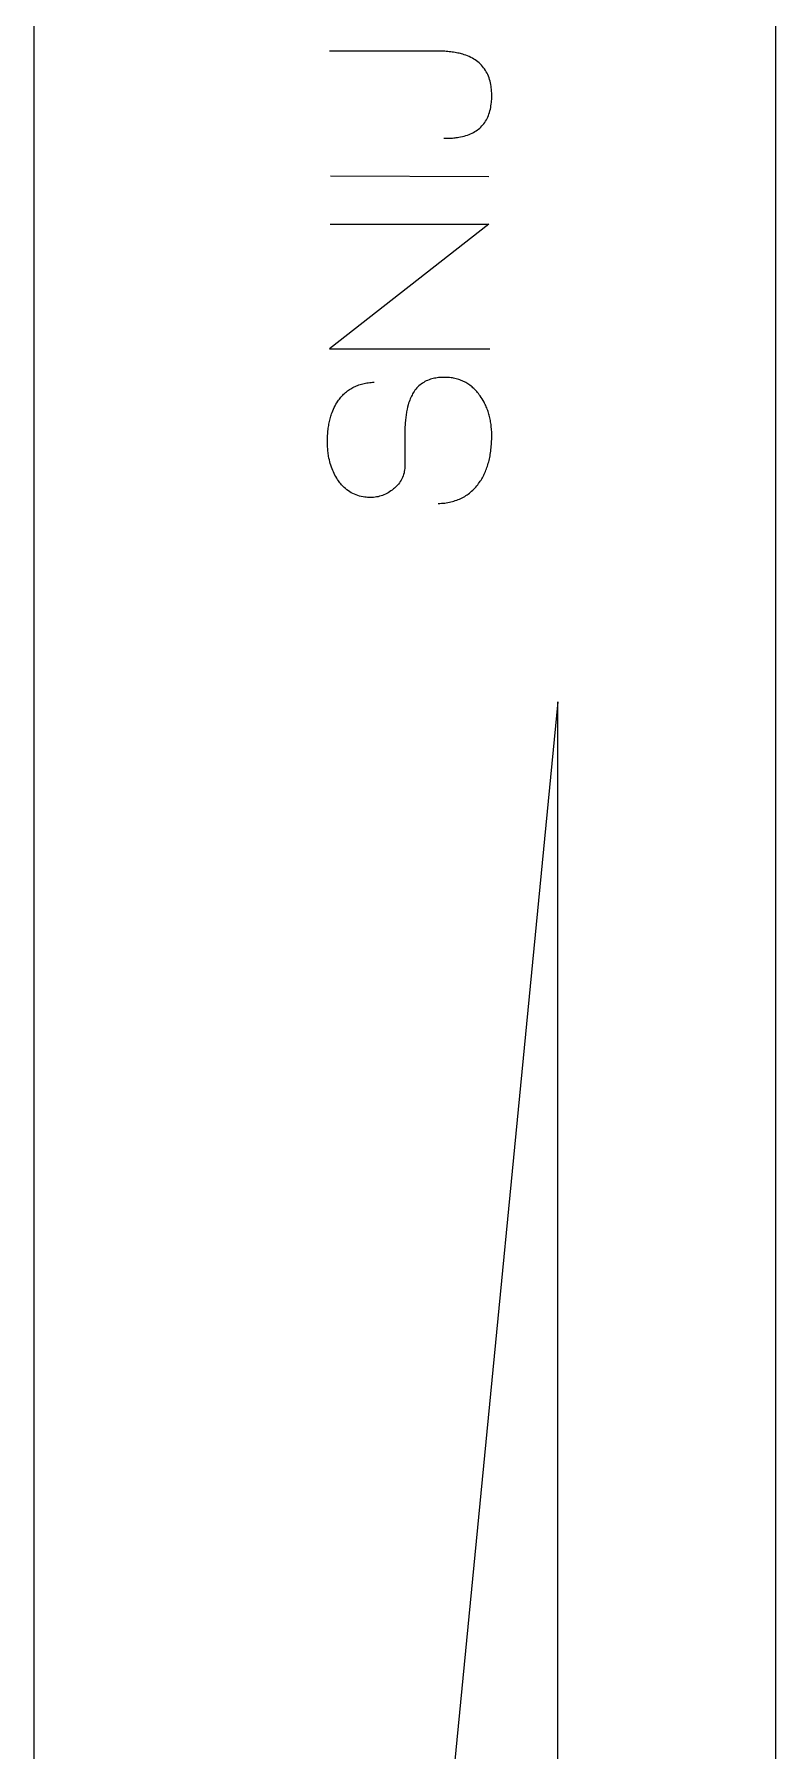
# Model space of a CAD drawing. Extents: x -180 to 180, y -173 to 173.
# Drawn here: x 135.28 to 150.28, y -137.61 to -102.87 of the extents above; entities that cross this region are included whole.
import ezdxf

# ---------------------------------------------------------------- set-up
doc = ezdxf.new("R2010")
doc.units = 0
doc.header["$MEASUREMENT"] = 0
doc.layers.get('0').update_dxf_attribs({"linetype": 'CONTINUOUS'})

msp = doc.modelspace()

# ---------------------------------------------------------------- linework, layer by layer
for p, q in [((135.284, -103.729), (135.284, -54.189)), ((150.284, -91.076), (150.284, -103.729)), ((143.489, -103.214), (141.254, -103.213)), ((143.522, -103.214), (143.489, -103.214)), ((143.555, -103.215), (143.522, -103.214)), ((143.587, -103.217), (143.555, -103.215)), ((143.618, -103.219), (143.587, -103.217)), ((143.649, -103.221), (143.618, -103.219)), ((143.68, -103.224), (143.649, -103.221)), ((143.71, -103.227), (143.68, -103.224)), ((143.739, -103.231), (143.71, -103.227)), ((143.768, -103.235), (143.739, -103.231)), ((143.796, -103.24), (143.768, -103.235)), ((143.824, -103.245), (143.796, -103.24)), ((143.851, -103.251), (143.824, -103.245)), ((143.878, -103.257), (143.851, -103.251)), ((143.904, -103.263), (143.878, -103.257)), ((143.93, -103.27), (143.904, -103.263)), ((143.955, -103.277), (143.93, -103.27)), ((143.98, -103.285), (143.955, -103.277)), ((144.015, -103.297), (143.98, -103.285)), ((144.05, -103.31), (144.015, -103.297)), ((144.084, -103.325), (144.05, -103.31)), ((144.116, -103.34), (144.084, -103.325)), ((144.147, -103.357), (144.116, -103.34)), ((144.177, -103.374), (144.147, -103.357)), ((144.206, -103.392), (144.177, -103.374)), ((144.234, -103.411), (144.206, -103.392)), ((144.26, -103.432), (144.234, -103.411)), ((144.285, -103.453), (144.26, -103.432)), ((144.309, -103.475), (144.285, -103.453)), ((144.332, -103.499), (144.309, -103.475)), ((144.354, -103.523), (144.332, -103.499)), ((144.374, -103.548), (144.354, -103.523)), ((135.284, -153.27), (135.284, -103.729)), ((144.393, -103.574), (144.374, -103.548)), ((144.412, -103.602), (144.393, -103.574)), ((144.428, -103.63), (144.412, -103.602)), ((144.444, -103.659), (144.428, -103.63)), ((144.459, -103.689), (144.444, -103.659)), ((144.472, -103.72), (144.459, -103.689)), ((144.484, -103.753), (144.472, -103.72)), ((144.495, -103.786), (144.484, -103.753)), ((144.505, -103.82), (144.495, -103.786)), ((144.513, -103.855), (144.505, -103.82)), ((144.521, -103.891), (144.513, -103.855)), ((150.284, -103.729), (150.284, -116.382)), ((144.527, -103.928), (144.521, -103.891)), ((144.53, -103.954), (144.527, -103.928)), ((144.533, -103.98), (144.53, -103.954)), ((144.535, -104.006), (144.533, -103.98)), ((144.534, -104.247), (144.536, -104.221)), ((144.537, -104.032), (144.535, -104.006)), ((144.536, -104.221), (144.538, -104.195)), ((144.539, -104.059), (144.537, -104.032)), ((144.538, -104.195), (144.539, -104.169)), ((144.539, -104.087), (144.539, -104.059)), ((144.54, -104.115), (144.539, -104.087)), ((144.539, -104.142), (144.54, -104.115)), ((144.539, -104.169), (144.539, -104.142)), ((144.445, -104.577), (144.458, -104.549)), ((144.458, -104.549), (144.471, -104.519)), ((144.471, -104.519), (144.483, -104.488)), ((144.483, -104.488), (144.493, -104.457)), ((144.493, -104.457), (144.503, -104.424)), ((144.503, -104.424), (144.511, -104.391)), ((144.511, -104.391), (144.518, -104.356)), ((144.518, -104.356), (144.524, -104.321)), ((144.524, -104.321), (144.53, -104.284)), ((144.53, -104.284), (144.534, -104.247)), ((144.016, -104.923), (144.048, -104.912)), ((144.048, -104.912), (144.08, -104.9)), ((144.08, -104.9), (144.111, -104.888)), ((144.111, -104.888), (144.141, -104.874)), ((144.141, -104.874), (144.169, -104.859)), ((144.169, -104.859), (144.197, -104.843)), ((144.197, -104.843), (144.224, -104.827)), ((144.224, -104.827), (144.249, -104.809)), ((144.249, -104.809), (144.273, -104.79)), ((144.273, -104.79), (144.297, -104.77)), ((144.297, -104.77), (144.319, -104.75)), ((144.319, -104.75), (144.34, -104.728)), ((144.34, -104.728), (144.36, -104.705)), ((144.36, -104.705), (144.379, -104.682)), ((144.379, -104.682), (144.397, -104.657)), ((144.397, -104.657), (144.414, -104.631)), ((144.414, -104.631), (144.43, -104.605)), ((144.43, -104.605), (144.445, -104.577)), ((143.568, -104.977), (143.598, -104.978)), ((143.598, -104.978), (143.628, -104.977)), ((143.628, -104.977), (143.657, -104.977)), ((143.657, -104.977), (143.686, -104.976)), ((143.686, -104.976), (143.714, -104.974)), ((143.714, -104.974), (143.742, -104.973)), ((143.742, -104.973), (143.769, -104.97)), ((143.769, -104.97), (143.796, -104.968)), ((143.796, -104.968), (143.822, -104.964)), ((143.822, -104.964), (143.848, -104.961)), ((143.848, -104.961), (143.873, -104.957)), ((143.873, -104.957), (143.91, -104.95)), ((143.91, -104.95), (143.947, -104.942)), ((143.947, -104.942), (143.982, -104.933)), ((143.982, -104.933), (144.016, -104.923)), ((141.274, -105.74), (144.481, -105.751)), ((144.481, -106.715), (141.254, -109.241)), ((141.271, -106.715), (144.481, -106.715)), ((141.254, -109.241), (144.501, -109.241)), ((141.562, -110.142), (141.581, -110.124)), ((141.581, -110.124), (141.601, -110.108)), ((141.601, -110.108), (141.621, -110.092)), ((141.621, -110.092), (141.642, -110.077)), ((141.642, -110.077), (141.663, -110.063)), ((141.663, -110.063), (141.685, -110.049)), ((141.685, -110.049), (141.707, -110.036)), ((141.707, -110.036), (141.73, -110.023)), ((141.73, -110.023), (141.753, -110.011)), ((141.753, -110.011), (141.777, -110)), ((141.777, -110), (141.801, -109.99)), ((141.801, -109.99), (141.826, -109.98)), ((141.826, -109.98), (141.851, -109.971)), ((141.851, -109.971), (141.877, -109.962)), ((141.877, -109.962), (141.903, -109.954)), ((141.903, -109.954), (141.93, -109.947)), ((141.93, -109.947), (141.957, -109.94)), ((141.957, -109.94), (141.984, -109.935)), ((141.984, -109.935), (142.012, -109.929)), ((142.012, -109.929), (142.041, -109.925)), ((142.041, -109.925), (142.07, -109.921)), ((142.07, -109.921), (142.099, -109.918)), ((142.099, -109.918), (142.129, -109.915)), ((142.129, -109.915), (142.16, -109.913)), ((142.951, -110.129), (142.938, -110.151)), ((142.968, -110.103), (142.951, -110.129)), ((142.986, -110.077), (142.968, -110.103)), ((143.005, -110.053), (142.986, -110.077)), ((143.025, -110.031), (143.005, -110.053)), ((143.046, -110.009), (143.025, -110.031)), ((143.067, -109.988), (143.046, -110.009)), ((143.09, -109.969), (143.067, -109.988)), ((143.113, -109.951), (143.09, -109.969)), ((143.137, -109.933), (143.113, -109.951)), ((143.162, -109.918), (143.137, -109.933)), ((143.188, -109.903), (143.162, -109.918)), ((143.215, -109.889), (143.188, -109.903)), ((143.242, -109.877), (143.215, -109.889)), ((143.271, -109.866), (143.242, -109.877)), ((143.3, -109.855), (143.271, -109.866)), ((143.33, -109.846), (143.3, -109.855)), ((143.355, -109.84), (143.33, -109.846)), ((143.38, -109.835), (143.355, -109.84)), ((143.406, -109.83), (143.38, -109.835)), ((143.433, -109.826), (143.406, -109.83)), ((143.46, -109.822), (143.433, -109.826)), ((143.488, -109.82), (143.46, -109.822)), ((143.516, -109.818), (143.488, -109.82)), ((143.544, -109.817), (143.516, -109.818)), ((143.574, -109.816), (143.544, -109.817)), ((143.603, -109.817), (143.574, -109.816)), ((143.631, -109.818), (143.603, -109.817)), ((143.659, -109.82), (143.631, -109.818)), ((143.687, -109.822), (143.659, -109.82)), ((143.715, -109.825), (143.687, -109.822)), ((143.742, -109.829), (143.715, -109.825)), ((143.768, -109.834), (143.742, -109.829)), ((143.794, -109.84), (143.768, -109.834)), ((143.82, -109.846), (143.794, -109.84)), ((143.846, -109.853), (143.82, -109.846)), ((143.871, -109.861), (143.846, -109.853)), ((143.895, -109.869), (143.871, -109.861)), ((143.919, -109.878), (143.895, -109.869)), ((143.943, -109.888), (143.919, -109.878)), ((143.967, -109.899), (143.943, -109.888)), ((143.99, -109.91), (143.967, -109.899)), ((144.012, -109.922), (143.99, -109.91)), ((144.035, -109.935), (144.012, -109.922)), ((144.056, -109.948), (144.035, -109.935)), ((144.078, -109.962), (144.056, -109.948)), ((144.099, -109.977), (144.078, -109.962)), ((144.12, -109.993), (144.099, -109.977)), ((144.14, -110.01), (144.12, -109.993)), ((144.16, -110.027), (144.14, -110.01)), ((144.179, -110.045), (144.16, -110.027)), ((144.198, -110.063), (144.179, -110.045)), ((144.217, -110.083), (144.198, -110.063)), ((144.235, -110.103), (144.217, -110.083)), ((144.253, -110.124), (144.235, -110.103)), ((144.271, -110.145), (144.253, -110.124)), ((141.322, -110.495), (141.337, -110.46)), ((141.337, -110.46), (141.353, -110.427)), ((141.353, -110.427), (141.37, -110.394)), ((141.37, -110.394), (141.387, -110.362)), ((141.387, -110.362), (141.406, -110.331)), ((141.406, -110.331), (141.425, -110.301)), ((141.425, -110.301), (141.44, -110.28)), ((141.44, -110.28), (141.456, -110.258)), ((141.456, -110.258), (141.472, -110.237)), ((141.472, -110.237), (141.489, -110.217)), ((141.489, -110.217), (141.507, -110.197)), ((141.507, -110.197), (141.525, -110.178)), ((141.525, -110.178), (141.543, -110.159)), ((141.543, -110.159), (141.562, -110.142)), ((142.827, -110.463), (142.817, -110.512)), ((142.837, -110.417), (142.827, -110.463)), ((142.849, -110.372), (142.837, -110.417)), ((142.858, -110.34), (142.849, -110.372)), ((142.868, -110.309), (142.858, -110.34)), ((142.879, -110.279), (142.868, -110.309)), ((142.89, -110.251), (142.879, -110.279)), ((142.901, -110.223), (142.89, -110.251)), ((142.914, -110.197), (142.901, -110.223)), ((142.926, -110.174), (142.914, -110.197)), ((142.938, -110.151), (142.926, -110.174)), ((144.288, -110.167), (144.271, -110.145)), ((144.304, -110.19), (144.288, -110.167)), ((144.326, -110.222), (144.304, -110.19)), ((144.346, -110.254), (144.326, -110.222)), ((144.366, -110.286), (144.346, -110.254)), ((144.384, -110.32), (144.366, -110.286)), ((144.396, -110.342), (144.384, -110.32)), ((144.407, -110.365), (144.396, -110.342)), ((144.418, -110.388), (144.407, -110.365)), ((144.428, -110.412), (144.418, -110.388)), ((144.438, -110.435), (144.428, -110.412)), ((144.448, -110.46), (144.438, -110.435)), ((144.457, -110.484), (144.448, -110.46)), ((141.232, -110.845), (141.236, -110.817)), ((141.236, -110.817), (141.241, -110.789)), ((141.241, -110.789), (141.245, -110.761)), ((141.245, -110.761), (141.251, -110.734)), ((141.251, -110.734), (141.257, -110.707)), ((141.257, -110.707), (141.263, -110.68)), ((141.263, -110.68), (141.269, -110.654)), ((141.269, -110.654), (141.276, -110.629)), ((141.276, -110.629), (141.284, -110.604)), ((141.284, -110.604), (141.292, -110.579)), ((141.292, -110.579), (141.3, -110.554)), ((141.3, -110.554), (141.309, -110.53)), ((141.309, -110.53), (141.322, -110.495)), ((142.784, -110.818), (142.783, -110.849)), ((142.786, -110.787), (142.784, -110.818)), ((142.788, -110.757), (142.786, -110.787)), ((142.79, -110.728), (142.788, -110.757)), ((142.793, -110.699), (142.79, -110.728)), ((142.795, -110.671), (142.793, -110.699)), ((142.798, -110.643), (142.795, -110.671)), ((142.802, -110.616), (142.798, -110.643)), ((142.805, -110.589), (142.802, -110.616)), ((142.809, -110.563), (142.805, -110.589)), ((142.813, -110.537), (142.809, -110.563)), ((142.817, -110.512), (142.813, -110.537)), ((144.465, -110.509), (144.457, -110.484)), ((144.473, -110.533), (144.465, -110.509)), ((144.481, -110.559), (144.473, -110.533)), ((144.488, -110.584), (144.481, -110.559)), ((144.495, -110.61), (144.488, -110.584)), ((144.501, -110.636), (144.495, -110.61)), ((144.507, -110.663), (144.501, -110.636)), ((144.512, -110.689), (144.507, -110.663)), ((144.517, -110.716), (144.512, -110.689)), ((144.521, -110.743), (144.517, -110.716)), ((144.525, -110.771), (144.521, -110.743)), ((144.528, -110.799), (144.525, -110.771)), ((144.531, -110.827), (144.528, -110.799)), ((141.215, -111.086), (141.216, -111.055)), ((141.215, -111.118), (141.215, -111.086)), ((141.215, -111.146), (141.215, -111.118)), ((141.216, -111.174), (141.215, -111.146)), ((141.216, -111.055), (141.217, -111.024)), ((141.217, -111.024), (141.218, -110.993)), ((141.218, -110.993), (141.22, -110.962)), ((141.22, -110.962), (141.223, -110.932)), ((141.223, -110.932), (141.225, -110.903)), ((141.225, -110.903), (141.229, -110.874)), ((141.229, -110.874), (141.232, -110.845)), ((142.78, -110.944), (142.779, -111.625)), ((142.782, -110.88), (142.78, -110.944)), ((142.783, -110.849), (142.782, -110.88)), ((144.534, -110.856), (144.531, -110.827)), ((144.536, -110.884), (144.534, -110.856)), ((144.534, -111.178), (144.536, -111.144)), ((144.538, -110.913), (144.536, -110.884)), ((144.536, -111.144), (144.537, -111.109)), ((144.537, -111.109), (144.539, -111.074)), ((144.539, -110.943), (144.538, -110.913)), ((144.539, -110.972), (144.539, -110.943)), ((144.54, -111.002), (144.539, -110.972)), ((144.539, -111.038), (144.54, -111.002)), ((144.539, -111.074), (144.539, -111.038)), ((141.217, -111.202), (141.216, -111.174)), ((141.218, -111.23), (141.217, -111.202)), ((141.22, -111.257), (141.218, -111.23)), ((141.222, -111.284), (141.22, -111.257)), ((141.225, -111.311), (141.222, -111.284)), ((141.228, -111.337), (141.225, -111.311)), ((141.231, -111.363), (141.228, -111.337)), ((141.235, -111.389), (141.231, -111.363)), ((141.239, -111.414), (141.235, -111.389)), ((141.246, -111.452), (141.239, -111.414)), ((141.254, -111.489), (141.246, -111.452)), ((141.263, -111.526), (141.254, -111.489)), ((144.478, -111.527), (144.485, -111.497)), ((144.485, -111.497), (144.492, -111.467)), ((144.492, -111.467), (144.499, -111.437)), ((144.499, -111.437), (144.505, -111.406)), ((144.505, -111.406), (144.51, -111.375)), ((144.51, -111.375), (144.515, -111.343)), ((144.515, -111.343), (144.52, -111.311)), ((144.52, -111.311), (144.524, -111.278)), ((144.524, -111.278), (144.528, -111.245)), ((144.528, -111.245), (144.531, -111.212)), ((144.531, -111.212), (144.534, -111.178)), ((141.273, -111.562), (141.263, -111.526)), ((141.284, -111.597), (141.273, -111.562)), ((141.295, -111.632), (141.284, -111.597)), ((141.308, -111.666), (141.295, -111.632)), ((141.321, -111.699), (141.308, -111.666)), ((141.336, -111.732), (141.321, -111.699)), ((141.351, -111.764), (141.336, -111.732)), ((141.367, -111.796), (141.351, -111.764)), ((141.384, -111.826), (141.367, -111.796)), ((141.402, -111.857), (141.384, -111.826)), ((141.421, -111.886), (141.402, -111.857)), ((142.734, -111.841), (142.721, -111.87)), ((142.746, -111.812), (142.734, -111.841)), ((142.756, -111.783), (142.746, -111.812)), ((142.764, -111.752), (142.756, -111.783)), ((142.77, -111.721), (142.764, -111.752)), ((142.775, -111.69), (142.77, -111.721)), ((142.778, -111.658), (142.775, -111.69)), ((142.779, -111.625), (142.778, -111.658)), ((144.336, -111.872), (144.35, -111.848)), ((144.35, -111.848), (144.363, -111.823)), ((144.363, -111.823), (144.376, -111.799)), ((144.376, -111.799), (144.388, -111.773)), ((144.388, -111.773), (144.4, -111.748)), ((144.4, -111.748), (144.412, -111.722)), ((144.412, -111.722), (144.423, -111.695)), ((144.423, -111.695), (144.433, -111.668)), ((144.433, -111.668), (144.443, -111.641)), ((144.443, -111.641), (144.452, -111.613)), ((144.452, -111.613), (144.461, -111.585)), ((144.461, -111.585), (144.47, -111.556)), ((144.47, -111.556), (144.478, -111.527)), ((141.436, -111.909), (141.421, -111.886)), ((141.452, -111.93), (141.436, -111.909)), ((141.468, -111.951), (141.452, -111.93)), ((141.484, -111.971), (141.468, -111.951)), ((141.501, -111.99), (141.484, -111.971)), ((141.526, -112.018), (141.501, -111.99)), ((141.553, -112.044), (141.526, -112.018)), ((141.58, -112.069), (141.553, -112.044)), ((141.609, -112.092), (141.58, -112.069)), ((141.638, -112.113), (141.609, -112.092)), ((141.667, -112.133), (141.638, -112.113)), ((141.698, -112.151), (141.667, -112.133)), ((141.73, -112.168), (141.698, -112.151)), ((141.762, -112.183), (141.73, -112.168)), ((141.795, -112.196), (141.762, -112.183)), ((141.829, -112.208), (141.795, -112.196)), ((141.864, -112.219), (141.829, -112.208)), ((142.33, -112.206), (142.301, -112.216)), ((142.359, -112.194), (142.33, -112.206)), ((142.388, -112.181), (142.359, -112.194)), ((142.416, -112.167), (142.388, -112.181)), ((142.444, -112.152), (142.416, -112.167)), ((142.472, -112.135), (142.444, -112.152)), ((142.499, -112.116), (142.472, -112.135)), ((142.526, -112.097), (142.499, -112.116)), ((142.552, -112.075), (142.526, -112.097)), ((142.572, -112.058), (142.552, -112.075)), ((142.592, -112.04), (142.572, -112.058)), ((142.61, -112.022), (142.592, -112.04)), ((142.628, -112.003), (142.61, -112.022)), ((142.65, -111.978), (142.628, -112.003)), ((142.67, -111.951), (142.65, -111.978)), ((142.689, -111.925), (142.67, -111.951)), ((142.706, -111.898), (142.689, -111.925)), ((142.721, -111.87), (142.706, -111.898)), ((143.992, -112.227), (144.017, -112.211)), ((144.017, -112.211), (144.041, -112.195)), ((144.041, -112.195), (144.065, -112.178)), ((144.065, -112.178), (144.088, -112.161)), ((144.088, -112.161), (144.111, -112.142)), ((144.111, -112.142), (144.133, -112.123)), ((144.133, -112.123), (144.155, -112.103)), ((144.155, -112.103), (144.176, -112.082)), ((144.176, -112.082), (144.197, -112.061)), ((144.197, -112.061), (144.217, -112.038)), ((144.217, -112.038), (144.236, -112.015)), ((144.236, -112.015), (144.255, -111.991)), ((144.255, -111.991), (144.274, -111.966)), ((144.274, -111.966), (144.292, -111.941)), ((144.292, -111.941), (144.307, -111.918)), ((144.307, -111.918), (144.322, -111.895)), ((144.322, -111.895), (144.336, -111.872)), ((141.9, -112.227), (141.864, -112.219)), ((141.936, -112.235), (141.9, -112.227)), ((141.973, -112.24), (141.936, -112.235)), ((141.999, -112.243), (141.973, -112.24)), ((142.025, -112.245), (141.999, -112.243)), ((142.051, -112.246), (142.025, -112.245)), ((142.077, -112.247), (142.051, -112.246)), ((142.115, -112.247), (142.077, -112.247)), ((142.147, -112.245), (142.115, -112.247)), ((142.178, -112.242), (142.147, -112.245)), ((142.209, -112.237), (142.178, -112.242)), ((142.24, -112.232), (142.209, -112.237)), ((142.271, -112.224), (142.24, -112.232)), ((142.301, -112.216), (142.271, -112.224)), ((143.452, -112.37), (143.486, -112.368)), ((143.486, -112.368), (143.52, -112.366)), ((143.52, -112.366), (143.554, -112.363)), ((143.554, -112.363), (143.587, -112.36)), ((143.587, -112.36), (143.619, -112.355)), ((143.619, -112.355), (143.651, -112.35)), ((143.651, -112.35), (143.682, -112.344)), ((143.682, -112.344), (143.713, -112.337)), ((143.713, -112.337), (143.743, -112.33)), ((143.743, -112.33), (143.773, -112.321)), ((143.773, -112.321), (143.802, -112.312)), ((143.802, -112.312), (143.831, -112.302)), ((143.831, -112.302), (143.859, -112.292)), ((143.859, -112.292), (143.887, -112.28)), ((143.887, -112.28), (143.914, -112.268)), ((143.914, -112.268), (143.94, -112.255)), ((143.94, -112.255), (143.966, -112.241)), ((143.966, -112.241), (143.992, -112.227)), ((145.879, -116.382), (143.045, -145.489)), ((145.879, -143.612), (145.879, -116.382)), ((150.284, -116.382), (150.284, -138.316))]:
    msp.add_line(p, q)

doc.saveas('drawing.dxf')
